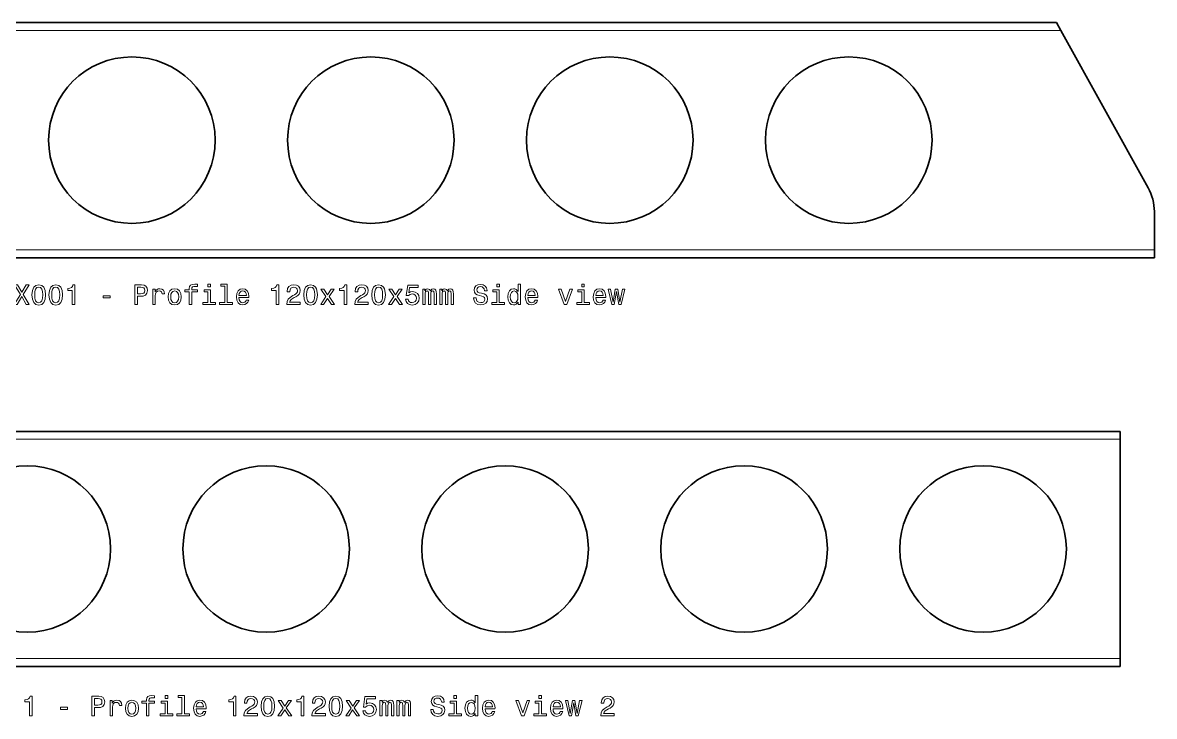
# Model space of a CAD drawing. Extents: x -420 to 4490, y -596 to 252.
# Drawn here: x 114 to 692, y -584 to -230 of the extents above; entities that cross this region are included whole.
import ezdxf

# ---------------------------------------------------------------- set-up
doc = ezdxf.new("R2010")
doc.units = 0

msp = doc.modelspace()

# ---------------------------------------------------------------- linework, layer by layer
at = {"color": 7, "lineweight": 35}
for p, q in [((-388.057312, -230.132721), (641.942688, -230.132721)), ((688.796631, -314.469788), (644.164917, -234.132721)), ((-388.057312, -350.132721), (691.942688, -350.132721)), ((674.509155, -438.833221), (-355.490814, -438.833221)), ((674.509155, -442.833221), (674.509155, -554.833252)), ((674.509155, -558.833252), (-405.490814, -558.833252))]:
    msp.add_line(p, q, dxfattribs=at)
at = {"color": 7, "lineweight": 35, "ltscale": 0.114396}
msp.add_line((641.942688, -230.132721), (644.164917, -234.132721), dxfattribs=at)
at = {"color": 7, "lineweight": 13}
for p, q in [((-388.057312, -234.132721), (644.164917, -234.132721)), ((-388.057312, -346.132721), (691.942688, -346.132721)), ((674.509155, -442.833221), (-357.713043, -442.833221)), ((674.509155, -554.833252), (-405.490814, -554.833252))]:
    msp.add_line(p, q, dxfattribs=at)
at = {"color": 7, "lineweight": 35, "ltscale": 0.488046}
msp.add_line((691.942688, -346.132721), (691.942688, -326.61087), dxfattribs=at)
at = {"color": 7, "lineweight": 35, "ltscale": 0.1}
for p, q in [((691.942688, -350.132721), (691.942688, -346.132721)), ((674.509155, -438.833221), (674.509155, -442.833221)), ((674.509155, -554.833252), (674.509155, -558.833252))]:
    msp.add_line(p, q, dxfattribs=at)
at = {"color": 7, "lineweight": 13}
for points in [[(118.945557, -369.124054), (119.161697, -371.386322), (119.838928, -373.000153), (120.919632, -373.97998), (122.418182, -374.296967), (123.902328, -373.97998), (124.983032, -373.000153), (125.645844, -371.386322), (125.876404, -369.124054), (125.645844, -366.876221), (125.37207, -365.982849), (124.983032, -365.247986), (123.902328, -364.268158), (122.418182, -363.936737), (120.919632, -364.268158), (119.838928, -365.26239), (119.161697, -366.876221)], [(127.619904, -369.124054), (127.836044, -371.386322), (128.513275, -373.000153), (129.593979, -373.97998), (131.092529, -374.296967), (132.576675, -373.97998), (133.657379, -373.000153), (134.32019, -371.386322), (134.550751, -369.124054), (134.32019, -366.876221), (134.046417, -365.982849), (133.657379, -365.247986), (132.576675, -364.268158), (131.092529, -363.936737), (129.593979, -364.268158), (128.513275, -365.26239), (127.836044, -366.876221)], [(139.507507, -374.008789), (140.818756, -374.008789), (140.818756, -363.936737), (139.838928, -363.936737), (139.579559, -364.815704), (139.060822, -365.406494), (138.268326, -365.752319), (137.173218, -365.867584), (137.173218, -366.890625), (139.507507, -366.890625)], [(199.262527, -367.611084), (199.262527, -374.008789), (200.530533, -374.008789), (200.530533, -367.611084), (203.412384, -367.611084), (203.412384, -366.530396), (200.530533, -366.530396), (200.530533, -366.054901), (200.631393, -365.478516), (200.962814, -365.089478), (201.524765, -364.858948), (202.33168, -364.772491), (203.412384, -364.830109), (203.412384, -363.735016), (202.043503, -363.662964), (200.804306, -363.792664), (199.939758, -364.181702), (199.421021, -364.858948), (199.262527, -365.824341), (199.262527, -366.530396), (196.942642, -366.530396), (196.942642, -367.611084)], [(210.098251, -363.662964), (208.758194, -363.662964), (208.758194, -365.103882), (210.098251, -365.103882)], [(217.374908, -364.729248), (217.374908, -372.942505), (214.76683, -372.942505), (214.76683, -374.008789), (221.236588, -374.008789), (221.236588, -372.942505), (218.642929, -372.942505), (218.642929, -363.662964), (215.386429, -363.662964), (215.386429, -364.729248)], [(243.599686, -374.008789), (244.910904, -374.008789), (244.910904, -363.936737), (243.931076, -363.936737), (243.671707, -364.815704), (243.153, -365.406494), (242.360489, -365.752319), (241.265396, -365.867584), (241.265396, -366.890625), (243.599686, -366.890625)], [(249.017532, -374.008789), (255.890732, -374.008789), (255.890732, -372.769592), (250.45845, -372.769592), (250.761063, -372.092377), (251.2798, -371.530396), (252.879196, -370.507355), (253.729355, -370.075073), (254.680374, -369.455475), (255.35759, -368.735016), (255.746658, -367.884857), (255.890732, -366.919464), (255.645767, -365.709076), (254.968552, -364.758057), (253.931076, -364.152893), (252.591019, -363.936737), (251.207748, -364.181702), (250.155869, -364.858948), (249.478622, -365.939636), (249.248093, -367.36615), (249.248093, -367.567871), (250.559311, -367.567871), (250.559311, -367.452606), (250.689011, -366.472778), (251.078049, -365.752319), (251.697647, -365.291199), (252.518967, -365.132721), (253.354721, -365.276794), (253.974319, -365.637024), (254.377762, -366.199005), (254.521866, -366.905029), (254.421005, -367.567871), (254.147232, -368.129822), (253.686111, -368.619751), (253.052109, -369.052002), (252.201981, -369.513123), (250.789871, -370.406494), (249.795639, -371.357483), (249.204849, -372.510223), (249.017532, -373.965576)], [(257.735107, -369.124054), (257.951233, -371.386322), (258.628479, -373.000153), (259.709167, -373.97998), (261.207764, -374.296967), (262.691895, -373.97998), (263.772583, -373.000153), (264.435425, -371.386322), (264.665955, -369.124054), (264.435425, -366.876221), (264.161621, -365.982849), (263.772583, -365.247986), (262.691895, -364.268158), (261.207764, -363.936737), (259.709167, -364.268158), (258.628479, -365.26239), (257.951233, -366.876221)], [(278.297058, -374.008789), (279.608276, -374.008789), (279.608276, -363.936737), (278.628479, -363.936737), (278.36908, -364.815704), (277.850403, -365.406494), (277.057861, -365.752319), (275.962769, -365.867584), (275.962769, -366.890625), (278.297058, -366.890625)], [(283.714905, -374.008789), (290.588135, -374.008789), (290.588135, -372.769592), (285.155823, -372.769592), (285.458435, -372.092377), (285.977173, -371.530396), (287.576599, -370.507355), (288.426758, -370.075073), (289.377747, -369.455475), (290.054993, -368.735016), (290.444031, -367.884857), (290.588135, -366.919464), (290.34314, -365.709076), (289.665955, -364.758057), (288.628479, -364.152893), (287.288391, -363.936737), (285.905151, -364.181702), (284.853271, -364.858948), (284.176025, -365.939636), (283.945496, -367.36615), (283.945496, -367.567871), (285.256714, -367.567871), (285.256714, -367.452606), (285.386414, -366.472778), (285.775452, -365.752319), (286.39502, -365.291199), (287.21637, -365.132721), (288.052124, -365.276794), (288.671692, -365.637024), (289.075134, -366.199005), (289.219238, -366.905029), (289.118408, -367.567871), (288.844604, -368.129822), (288.383484, -368.619751), (287.749512, -369.052002), (286.899353, -369.513123), (285.487244, -370.406494), (284.493042, -371.357483), (283.902222, -372.510223), (283.714905, -373.965576)], [(292.432495, -369.124054), (292.648621, -371.386322), (293.325867, -373.000153), (294.406555, -373.97998), (295.905151, -374.296967), (297.389282, -373.97998), (298.469971, -373.000153), (299.132813, -371.386322), (299.363342, -369.124054), (299.132813, -366.876221), (298.859009, -365.982849), (298.469971, -365.247986), (297.389282, -364.268158), (295.905151, -363.936737), (294.406555, -364.268158), (293.325867, -365.26239), (292.648621, -366.876221)], [(345.674561, -370.709076), (344.363281, -370.709076), (344.651489, -372.23645), (345.371948, -373.360382), (346.481445, -374.037598), (347.980042, -374.282562), (349.464172, -374.052002), (350.573669, -373.417999), (351.279724, -372.423767), (351.539124, -371.112549), (351.322937, -369.930969), (350.717773, -369.167297), (349.737976, -368.662964), (348.426697, -368.28833), (347.302795, -368.014557), (346.567932, -367.69754), (346.150024, -367.23645), (346.020386, -366.515991), (346.150024, -365.867584), (346.524719, -365.377655), (347.101074, -365.046265), (347.893555, -364.930969), (348.7005, -365.075073), (349.334473, -365.464111), (349.75238, -366.112549), (349.954102, -366.991486), (351.26532, -366.991486), (351.26532, -366.962677), (351.03479, -365.608215), (350.357544, -364.599579), (349.29126, -363.965576), (347.850342, -363.74942), (346.553528, -363.965576), (345.544861, -364.57074), (344.896423, -365.507355), (344.665894, -366.717712), (344.85321, -367.798401), (345.400757, -368.533295), (346.26532, -369.023193), (347.446899, -369.397827), (348.614014, -369.729248), (349.492981, -370.046265), (350.026123, -370.507355), (350.21344, -371.256622), (350.040527, -372.020325), (349.593872, -372.59668), (348.916626, -372.956909), (348.037659, -373.072205), (347.057861, -372.913696), (346.308533, -372.452606), (345.833069, -371.703308)], [(357.562134, -363.662964), (356.222107, -363.662964), (356.222107, -365.103882), (357.562134, -365.103882)], [(367.072205, -372.812836), (367.072205, -374.008789), (368.340271, -374.008789), (368.340271, -363.662964), (367.08667, -363.662964), (367.08667, -367.452606), (366.121216, -366.357483), (365.530457, -366.098114), (364.85321, -365.997253), (363.628418, -366.285461), (362.677429, -367.092377), (362.0578, -368.389191), (361.841675, -370.132721), (362.0578, -371.876221), (362.677429, -373.187469), (363.628418, -374.008789), (364.85321, -374.282562), (365.530457, -374.181702), (366.13562, -373.922333)], [(400.933899, -363.662964), (399.593811, -363.662964), (399.593811, -365.103882), (400.933899, -365.103882)], [(109.9254, -374.008789), (111.43837, -374.008789), (113.729431, -369.959808), (116.063721, -374.008789), (117.591095, -374.008789), (114.464294, -368.864685), (117.432602, -363.994385), (115.977264, -363.994385), (113.772659, -367.69754), (111.611267, -363.994385), (110.098297, -363.994385), (113.0522, -368.87912)], [(120.328842, -369.124054), (120.444122, -367.380554), (120.804352, -366.126953), (121.452774, -365.39209), (122.418182, -365.132721), (123.369186, -365.39209), (124.017609, -366.126953), (124.377838, -367.380554), (124.493118, -369.124054), (124.377838, -370.881989), (124.017609, -372.13559), (123.369186, -372.870453), (122.418182, -373.115417), (121.452774, -372.870453), (120.804352, -372.13559), (120.444122, -370.881989)], [(129.003189, -369.124054), (129.118469, -367.380554), (129.478699, -366.126953), (130.127121, -365.39209), (131.092529, -365.132721), (132.043533, -365.39209), (132.691956, -366.126953), (133.052185, -367.380554), (133.167465, -369.124054), (133.052185, -370.881989), (132.691956, -372.13559), (132.043533, -372.870453), (131.092529, -373.115417), (130.127121, -372.870453), (129.478699, -372.13559), (129.118469, -370.881989)], [(155.372055, -370.709076), (158.859085, -370.709076), (158.859085, -369.57074), (155.372055, -369.57074)], [(171.42392, -374.008789), (172.749573, -374.008789), (172.749573, -369.786896), (174.219315, -369.786896), (175.703461, -369.714844), (176.88501, -369.21051), (177.648697, -368.230682), (177.908066, -366.890625), (177.706345, -365.651428), (177.129974, -364.743652), (176.17897, -364.196106), (174.882141, -364.008789), (171.42392, -364.008789)], [(174.521896, -365.233582), (175.386459, -365.320038), (176.020462, -365.593811), (176.395096, -366.098114), (176.52478, -366.890625), (176.380692, -367.726379), (175.991638, -368.230682), (175.328827, -368.490051), (174.421036, -368.562103), (172.749573, -368.562103), (172.749573, -365.233582)], [(180.631409, -374.008789), (181.899414, -374.008789), (181.899414, -369.585144), (182.029099, -368.51889), (182.418152, -367.755188), (183.052155, -367.294098), (183.902298, -367.13559), (184.536301, -367.23645), (185.01181, -367.524628), (185.300003, -368.014557), (185.400864, -368.677368), (186.683289, -368.677368), (186.510376, -367.510223), (186.034866, -366.6745), (185.242355, -366.170166), (184.161667, -365.997253), (183.426804, -366.112549), (182.792786, -366.400726), (182.230835, -366.890625), (181.784149, -367.553467), (181.784149, -366.271027), (180.631409, -366.271027)], [(188.455612, -370.147125), (188.686157, -371.905029), (189.348984, -373.201874), (190.400864, -374.008789), (191.812958, -374.282562), (193.210648, -374.008789), (194.262527, -373.216278), (194.925354, -371.919464), (195.170303, -370.147125), (194.925354, -368.389191), (194.262527, -367.077942), (193.210648, -366.285461), (191.812958, -365.997253), (190.400864, -366.285461), (189.348984, -367.092377), (188.686157, -368.389191)], [(189.752441, -370.132721), (189.882126, -368.835876), (190.285583, -367.899292), (190.93399, -367.322906), (191.812958, -367.121185), (192.677521, -367.322906), (193.325928, -367.884857), (193.729385, -368.835876), (193.873474, -370.132721), (193.729385, -371.443939), (193.325928, -372.394958), (192.677521, -372.971313), (191.812958, -373.15863), (190.93399, -372.971313), (190.285583, -372.394958), (189.882126, -371.443939)], [(210.055023, -372.942505), (210.055023, -366.530396), (206.798538, -366.530396), (206.798538, -367.611084), (208.787018, -367.611084), (208.787018, -372.942505), (206.193359, -372.942505), (206.193359, -374.008789), (212.677505, -374.008789), (212.677505, -372.942505)], [(224.637161, -370.507355), (229.709183, -370.507355), (229.723618, -369.916565), (229.493057, -368.259521), (228.859055, -367.020325), (227.850418, -366.271027), (226.510361, -365.997253), (225.199112, -366.285461), (224.190475, -367.092377), (223.542038, -368.403595), (223.311508, -370.132721), (223.527634, -371.905029), (224.176041, -373.201874), (225.170303, -374.008789), (226.467117, -374.282562), (227.591049, -374.095245), (228.513229, -373.605316), (229.190475, -372.82724), (229.579514, -371.789764), (228.325912, -371.789764), (228.066544, -372.36615), (227.69191, -372.798401), (226.625626, -373.144226), (225.804306, -372.985748), (225.184708, -372.481415), (224.781235, -371.660095), (224.637161, -370.550568)], [(224.637161, -369.441071), (224.795639, -368.446838), (225.184708, -367.711945), (225.775467, -367.265259), (226.553574, -367.106781), (227.317276, -367.265259), (227.908035, -367.711945), (228.268265, -368.446838), (228.397964, -369.441071)], [(259.118408, -369.124054), (259.233643, -367.380554), (259.593933, -366.126953), (260.24231, -365.39209), (261.207764, -365.132721), (262.158752, -365.39209), (262.807129, -366.126953), (263.167419, -367.380554), (263.282654, -369.124054), (263.167419, -370.881989), (262.807129, -372.13559), (262.158752, -372.870453), (261.207764, -373.115417), (260.24231, -372.870453), (259.593933, -372.13559), (259.233643, -370.881989)], [(267.821533, -374.008789), (269.810059, -370.997253), (271.85614, -374.008789), (273.383545, -374.008789), (270.616943, -370.017426), (273.225037, -366.271027), (271.75531, -366.271027), (269.867676, -369.080841), (267.980042, -366.271027), (266.481506, -366.271027), (269.046326, -370.03183), (266.337402, -374.008789)], [(293.815796, -369.124054), (293.93103, -367.380554), (294.291321, -366.126953), (294.939697, -365.39209), (295.905151, -365.132721), (296.85614, -365.39209), (297.504517, -366.126953), (297.864807, -367.380554), (297.980042, -369.124054), (297.864807, -370.881989), (297.504517, -372.13559), (296.85614, -372.870453), (295.905151, -373.115417), (294.939697, -372.870453), (294.291321, -372.13559), (293.93103, -370.881989)], [(302.518921, -374.008789), (304.507446, -370.997253), (306.553528, -374.008789), (308.080933, -374.008789), (305.314331, -370.017426), (307.922424, -366.271027), (306.452698, -366.271027), (304.565063, -369.080841), (302.677429, -366.271027), (301.178894, -366.271027), (303.743713, -370.03183), (301.03479, -374.008789)], [(309.680359, -371.400726), (309.997314, -372.582275), (310.703369, -373.504456), (311.740845, -374.080841), (313.066467, -374.296967), (314.521851, -374.037598), (315.660156, -373.331543), (316.380615, -372.207642), (316.654419, -370.766724), (316.409424, -369.426666), (315.717773, -368.374786), (314.637085, -367.69754), (313.23938, -367.452606), (312.158691, -367.625519), (311.322998, -368.101013), (311.72644, -365.406494), (316.106873, -365.406494), (316.106873, -364.224915), (310.761047, -364.224915), (309.968506, -369.527527), (311.121277, -369.527527), (311.95697, -368.850281), (313.023254, -368.605316), (313.945435, -368.763824), (314.651489, -369.224915), (315.098206, -369.930969), (315.256714, -370.838745), (315.098206, -371.746552), (314.637085, -372.452606), (313.93103, -372.899292), (313.023254, -373.05777), (312.259583, -372.956909), (311.668823, -372.625519), (311.236511, -372.106781), (311.020386, -371.400726)], [(318.441162, -374.008789), (319.608276, -374.008789), (319.608276, -368.835876), (319.680298, -368.05777), (319.896484, -367.495819), (320.227905, -367.164398), (320.660156, -367.034729), (321.005981, -367.149994), (321.236511, -367.438171), (321.351807, -367.928101), (321.39502, -368.576508), (321.39502, -374.008789), (322.490112, -374.008789), (322.490112, -368.835876), (322.562195, -368.072205), (322.77832, -367.510223), (323.124146, -367.164398), (323.556396, -367.034729), (323.902222, -367.149994), (324.132751, -367.438171), (324.276855, -368.576508), (324.276855, -374.008789), (325.444031, -374.008789), (325.444031, -368.662964), (325.371948, -367.553467), (325.141418, -366.703308), (324.680298, -366.18457), (323.93103, -365.997253), (323.052063, -366.285461), (322.374878, -367.121185), (321.841736, -366.299866), (320.948364, -365.997253), (320.127014, -366.285461), (319.565063, -367.092377), (319.565063, -366.271027), (318.441162, -366.271027)], [(327.115479, -374.008789), (328.282654, -374.008789), (328.282654, -368.835876), (328.354675, -368.05777), (328.570801, -367.495819), (328.902222, -367.164398), (329.334473, -367.034729), (329.680298, -367.149994), (329.910889, -367.438171), (330.026123, -367.928101), (330.069397, -368.576508), (330.069397, -374.008789), (331.16449, -374.008789), (331.16449, -368.835876), (331.236511, -368.072205), (331.452637, -367.510223), (331.798462, -367.164398), (332.230774, -367.034729), (332.576599, -367.149994), (332.807129, -367.438171), (332.951233, -368.576508), (332.951233, -374.008789), (334.118347, -374.008789), (334.118347, -368.662964), (334.046326, -367.553467), (333.815796, -366.703308), (333.354675, -366.18457), (332.605408, -365.997253), (331.72644, -366.285461), (331.049194, -367.121185), (330.516052, -366.299866), (329.622681, -365.997253), (328.801331, -366.285461), (328.23938, -367.092377), (328.23938, -366.271027), (327.115479, -366.271027)], [(357.518921, -372.942505), (357.518921, -366.530396), (354.262451, -366.530396), (354.262451, -367.611084), (356.250916, -367.611084), (356.250916, -372.942505), (353.657227, -372.942505), (353.657227, -374.008789), (360.141418, -374.008789), (360.141418, -372.942505)], [(365.069336, -367.13559), (365.90509, -367.337311), (366.539063, -367.899292), (366.913757, -368.835876), (367.0578, -370.132721), (366.913757, -371.443939), (366.539063, -372.380554), (365.90509, -372.956909), (365.069336, -373.144226), (364.276855, -372.956909), (363.671631, -372.380554), (363.268188, -371.429535), (363.138489, -370.132721), (363.268188, -368.850281), (363.671631, -367.913696), (364.276855, -367.337311)], [(372.101074, -370.507355), (377.173096, -370.507355), (377.1875, -369.916565), (376.95697, -368.259521), (376.322937, -367.020325), (375.314331, -366.271027), (373.974243, -365.997253), (372.663025, -366.285461), (371.654358, -367.092377), (371.00592, -368.403595), (370.775391, -370.132721), (370.991516, -371.905029), (371.639954, -373.201874), (372.634216, -374.008789), (373.93103, -374.282562), (375.054932, -374.095245), (375.977112, -373.605316), (376.654358, -372.82724), (377.043396, -371.789764), (375.789795, -371.789764), (375.530457, -372.36615), (375.155823, -372.798401), (374.089539, -373.144226), (373.268188, -372.985748), (372.648621, -372.481415), (372.245117, -371.660095), (372.101074, -370.550568)], [(372.101074, -369.441071), (372.259521, -368.446838), (372.648621, -367.711945), (373.23938, -367.265259), (374.017456, -367.106781), (374.781189, -367.265259), (375.371948, -367.711945), (375.732178, -368.446838), (375.861877, -369.441071)], [(390.660095, -374.008789), (392.000183, -374.008789), (394.824402, -366.271027), (393.513123, -366.271027), (391.337341, -372.510223), (389.118347, -366.271027), (387.792664, -366.271027)], [(400.890686, -372.942505), (400.890686, -366.530396), (397.634155, -366.530396), (397.634155, -367.611084), (399.62262, -367.611084), (399.62262, -372.942505), (397.028992, -372.942505), (397.028992, -374.008789), (403.513123, -374.008789), (403.513123, -372.942505)], [(406.798462, -370.507355), (411.870483, -370.507355), (411.884888, -369.916565), (411.654358, -368.259521), (411.020325, -367.020325), (410.011719, -366.271027), (408.671631, -365.997253), (407.360413, -366.285461), (406.351746, -367.092377), (405.703308, -368.403595), (405.472778, -370.132721), (405.688904, -371.905029), (406.337341, -373.201874), (407.331604, -374.008789), (408.628418, -374.282562), (409.752319, -374.095245), (410.6745, -373.605316), (411.351746, -372.82724), (411.740784, -371.789764), (410.487183, -371.789764), (410.227844, -372.36615), (409.85321, -372.798401), (408.786926, -373.144226), (407.965576, -372.985748), (407.346008, -372.481415), (406.942505, -371.660095), (406.798462, -370.550568)], [(406.798462, -369.441071), (406.956909, -368.446838), (407.346008, -367.711945), (407.936768, -367.265259), (408.714844, -367.106781), (409.478577, -367.265259), (410.069336, -367.711945), (410.429565, -368.446838), (410.559265, -369.441071)], [(416.193237, -374.008789), (417.346008, -367.438171), (418.498718, -374.008789), (419.709106, -374.008789), (421.611084, -366.271027), (420.386353, -366.271027), (419.103882, -372.841644), (417.965576, -366.271027), (416.711975, -366.271027), (415.573669, -372.841644), (414.291199, -366.271027), (413.080872, -366.271027), (414.982849, -374.008789)], [(117.662186, -584.031372), (118.973434, -584.031372), (118.973434, -573.959351), (117.993607, -573.959351), (117.734238, -574.838318), (117.2155, -575.429077), (116.423004, -575.774902), (115.327896, -575.890137), (115.327896, -576.913208), (117.662186, -576.913208)], [(149.578598, -584.031372), (150.904251, -584.031372), (150.904251, -579.809448), (152.373993, -579.809448), (153.858139, -579.737427), (155.039688, -579.233093), (155.803375, -578.253296), (156.062744, -576.913208), (155.861023, -575.674011), (155.284653, -574.766235), (154.333649, -574.218689), (153.036819, -574.031372), (149.578598, -574.031372)], [(152.676575, -575.256165), (153.541138, -575.34259), (154.17514, -575.616394), (154.549774, -576.120728), (154.679459, -576.913208), (154.53537, -577.748962), (154.146317, -578.253296), (153.483505, -578.512634), (152.575714, -578.584717), (150.904251, -578.584717), (150.904251, -575.256165)], [(158.786087, -584.031372), (160.054092, -584.031372), (160.054092, -579.607727), (160.183777, -578.541443), (160.57283, -577.777771), (161.206833, -577.31665), (162.056976, -577.158203), (162.690979, -577.259033), (163.166489, -577.547241), (163.454681, -578.037109), (163.555542, -578.699951), (164.837967, -578.699951), (164.665054, -577.532837), (164.189545, -576.697083), (163.397034, -576.192749), (162.316345, -576.019836), (161.581482, -576.135132), (160.947464, -576.423279), (160.385513, -576.913208), (159.938828, -577.57605), (159.938828, -576.29364), (158.786087, -576.29364)], [(166.610291, -580.169678), (166.840836, -581.927612), (167.503662, -583.224426), (168.555542, -584.031372), (169.967636, -584.305176), (171.365326, -584.031372), (172.417206, -583.238892), (173.080032, -581.942017), (173.324982, -580.169678), (173.080032, -578.411804), (172.417206, -577.100525), (171.365326, -576.308044), (169.967636, -576.019836), (168.555542, -576.308044), (167.503662, -577.114929), (166.840836, -578.411804)], [(167.90712, -580.155273), (168.036804, -578.858459), (168.440262, -577.921875), (169.088669, -577.34552), (169.967636, -577.143738), (170.832199, -577.34552), (171.480606, -577.907471), (171.884064, -578.858459), (172.028152, -580.155273), (171.884064, -581.466553), (171.480606, -582.417542), (170.832199, -582.993896), (169.967636, -583.181213), (169.088669, -582.993896), (168.440262, -582.417542), (168.036804, -581.466553)], [(177.417206, -577.633667), (177.417206, -584.031372), (178.685211, -584.031372), (178.685211, -577.633667), (181.567062, -577.633667), (181.567062, -576.552979), (178.685211, -576.552979), (178.685211, -576.077454), (178.786072, -575.501099), (179.117493, -575.112061), (179.679443, -574.881531), (180.486359, -574.795044), (181.567062, -574.852722), (181.567062, -573.757568), (180.198181, -573.685547), (178.958984, -573.815247), (178.094437, -574.204285), (177.575699, -574.881531), (177.417206, -575.846924), (177.417206, -576.552979), (175.097321, -576.552979), (175.097321, -577.633667)], [(188.209702, -582.965088), (188.209702, -576.552979), (184.953217, -576.552979), (184.953217, -577.633667), (186.941696, -577.633667), (186.941696, -582.965088), (184.348038, -582.965088), (184.348038, -584.031372), (190.832184, -584.031372), (190.832184, -582.965088)], [(188.25293, -573.685547), (186.912872, -573.685547), (186.912872, -575.126465), (188.25293, -575.126465)], [(195.529587, -574.751831), (195.529587, -582.965088), (192.921509, -582.965088), (192.921509, -584.031372), (199.391266, -584.031372), (199.391266, -582.965088), (196.797607, -582.965088), (196.797607, -573.685547), (193.541107, -573.685547), (193.541107, -574.751831)], [(202.79184, -580.529907), (207.863861, -580.529907), (207.878296, -579.939148), (207.647736, -578.282104), (207.013733, -577.042908), (206.005096, -576.29364), (204.665039, -576.019836), (203.35379, -576.308044), (202.345154, -577.114929), (201.696716, -578.426208), (201.466187, -580.155273), (201.682312, -581.927612), (202.330719, -583.224426), (203.324982, -584.031372), (204.621796, -584.305176), (205.745728, -584.117798), (206.667908, -583.62793), (207.345154, -582.849792), (207.734192, -581.812378), (206.480591, -581.812378), (206.221222, -582.388733), (205.846588, -582.820984), (204.780304, -583.166809), (203.958984, -583.008301), (203.339386, -582.503967), (202.935913, -581.682678), (202.79184, -580.573181)], [(202.79184, -579.463623), (202.950317, -578.469421), (203.339386, -577.734558), (203.930145, -577.287842), (204.708252, -577.129333), (205.471954, -577.287842), (206.062714, -577.734558), (206.422943, -578.469421), (206.552643, -579.463623)], [(221.754364, -584.031372), (223.065582, -584.031372), (223.065582, -573.959351), (222.085754, -573.959351), (221.826385, -574.838318), (221.307678, -575.429077), (220.515167, -575.774902), (219.420074, -575.890137), (219.420074, -576.913208), (221.754364, -576.913208)], [(227.172211, -584.031372), (234.04541, -584.031372), (234.04541, -582.792175), (228.613129, -582.792175), (228.915741, -582.114929), (229.434479, -581.552979), (231.033875, -580.529907), (231.884033, -580.097656), (232.835052, -579.478027), (233.512268, -578.757568), (233.901337, -577.907471), (234.04541, -576.942017), (233.800446, -575.731689), (233.12323, -574.78064), (232.085754, -574.175476), (230.745697, -573.959351), (229.362427, -574.204285), (228.310547, -574.881531), (227.633301, -575.962219), (227.402771, -577.388733), (227.402771, -577.590454), (228.713989, -577.590454), (228.713989, -577.475159), (228.843689, -576.495361), (229.232727, -575.774902), (229.852325, -575.313782), (230.673645, -575.155273), (231.509399, -575.299377), (232.128998, -575.659607), (232.53244, -576.221558), (232.676544, -576.927612), (232.575684, -577.590454), (232.30191, -578.152405), (231.84079, -578.642334), (231.206787, -579.074585), (230.356659, -579.535706), (228.94455, -580.429077), (227.950317, -581.380066), (227.359528, -582.532837), (227.172211, -583.988159)], [(235.889801, -579.146667), (236.105927, -581.408875), (236.783173, -583.022705), (237.863861, -584.002563), (239.362427, -584.31958), (240.846558, -584.002563), (241.927246, -583.022705), (242.590088, -581.408875), (242.820618, -579.146667), (242.590088, -576.898804), (242.316315, -576.005432), (241.927246, -575.270569), (240.846558, -574.29071), (239.362427, -573.959351), (237.863861, -574.29071), (236.783173, -575.284973), (236.105927, -576.898804)], [(237.273071, -579.146667), (237.388336, -577.403137), (237.748596, -576.149536), (238.397003, -575.414673), (239.362427, -575.155273), (240.313416, -575.414673), (240.961823, -576.149536), (241.322083, -577.403137), (241.437347, -579.146667), (241.322083, -580.904541), (240.961823, -582.158203), (240.313416, -582.893066), (239.362427, -583.138), (238.397003, -582.893066), (237.748596, -582.158203), (237.388336, -580.904541)], [(245.976227, -584.031372), (247.964722, -581.019836), (250.010834, -584.031372), (251.538208, -584.031372), (248.771637, -580.040039), (251.3797, -576.29364), (249.909973, -576.29364), (248.022339, -579.103394), (246.134735, -576.29364), (244.636169, -576.29364), (247.201019, -580.054443), (244.492096, -584.031372)], [(256.451752, -584.031372), (257.76297, -584.031372), (257.76297, -573.959351), (256.783142, -573.959351), (256.523773, -574.838318), (256.005066, -575.429077), (255.212555, -575.774902), (254.117462, -575.890137), (254.117462, -576.913208), (256.451752, -576.913208)], [(261.869598, -584.031372), (268.742798, -584.031372), (268.742798, -582.792175), (263.310516, -582.792175), (263.613129, -582.114929), (264.131866, -581.552979), (265.731262, -580.529907), (266.581421, -580.097656), (267.53244, -579.478027), (268.209656, -578.757568), (268.598724, -577.907471), (268.742798, -576.942017), (268.497833, -575.731689), (267.820618, -574.78064), (266.783142, -574.175476), (265.443085, -573.959351), (264.059814, -574.204285), (263.007935, -574.881531), (262.330688, -575.962219), (262.100159, -577.388733), (262.100159, -577.590454), (263.411377, -577.590454), (263.411377, -577.475159), (263.541077, -576.495361), (263.930115, -575.774902), (264.549713, -575.313782), (265.371033, -575.155273), (266.206787, -575.299377), (266.826385, -575.659607), (267.229828, -576.221558), (267.373932, -576.927612), (267.273071, -577.590454), (266.999298, -578.152405), (266.538177, -578.642334), (265.904175, -579.074585), (265.054047, -579.535706), (263.641937, -580.429077), (262.647705, -581.380066), (262.056915, -582.532837), (261.869598, -583.988159)], [(270.587189, -579.146667), (270.803314, -581.408875), (271.48056, -583.022705), (272.561249, -584.002563), (274.059814, -584.31958), (275.543945, -584.002563), (276.624634, -583.022705), (277.287476, -581.408875), (277.518005, -579.146667), (277.287476, -576.898804), (277.013702, -576.005432), (276.624634, -575.270569), (275.543945, -574.29071), (274.059814, -573.959351), (272.561249, -574.29071), (271.48056, -575.284973), (270.803314, -576.898804)], [(271.970459, -579.146667), (272.085724, -577.403137), (272.445984, -576.149536), (273.094391, -575.414673), (274.059814, -575.155273), (275.010803, -575.414673), (275.65921, -576.149536), (276.01947, -577.403137), (276.134735, -579.146667), (276.01947, -580.904541), (275.65921, -582.158203), (275.010803, -582.893066), (274.059814, -583.138), (273.094391, -582.893066), (272.445984, -582.158203), (272.085724, -580.904541)], [(280.673615, -584.031372), (282.662109, -581.019836), (284.708221, -584.031372), (286.235596, -584.031372), (283.469025, -580.040039), (286.077087, -576.29364), (284.607361, -576.29364), (282.719727, -579.103394), (280.832123, -576.29364), (279.333557, -576.29364), (281.898407, -580.054443), (279.189484, -584.031372)], [(287.835022, -581.423279), (288.152008, -582.604858), (288.858063, -583.527039), (289.895538, -584.103394), (291.221161, -584.31958), (292.676514, -584.060181), (293.81485, -583.354126), (294.535309, -582.230225), (294.809082, -580.789307), (294.564117, -579.449219), (293.872467, -578.397339), (292.791779, -577.720154), (291.394073, -577.475159), (290.313385, -577.648071), (289.477661, -578.123596), (289.881104, -575.429077), (294.261536, -575.429077), (294.261536, -574.247498), (288.91571, -574.247498), (288.123199, -579.55011), (289.27594, -579.55011), (290.111664, -578.872864), (291.177948, -578.62793), (292.100128, -578.786438), (292.806183, -579.247498), (293.252869, -579.953552), (293.411377, -580.861328), (293.252869, -581.769104), (292.791779, -582.475159), (292.085724, -582.921875), (291.177948, -583.080383), (290.414246, -582.979492), (289.823486, -582.648071), (289.391205, -582.129333), (289.175079, -581.423279)], [(296.595825, -584.031372), (297.76297, -584.031372), (297.76297, -578.858459), (297.834991, -578.080383), (298.051147, -577.518433), (298.382568, -577.187012), (298.814819, -577.057312), (299.160645, -577.172607), (299.391205, -577.460754), (299.50647, -577.950684), (299.549713, -578.599121), (299.549713, -584.031372), (300.644806, -584.031372), (300.644806, -578.858459), (300.716858, -578.094788), (300.932983, -577.532837), (301.278809, -577.187012), (301.71109, -577.057312), (302.056915, -577.172607), (302.287445, -577.460754), (302.431549, -578.599121), (302.431549, -584.031372), (303.598694, -584.031372), (303.598694, -578.685547), (303.526642, -577.57605), (303.296112, -576.725891), (302.834991, -576.207153), (302.085724, -576.019836), (301.206757, -576.308044), (300.529541, -577.143738), (299.996399, -576.322449), (299.103027, -576.019836), (298.281677, -576.308044), (297.719727, -577.114929), (297.719727, -576.29364), (296.595825, -576.29364)], [(305.270172, -584.031372), (306.437317, -584.031372), (306.437317, -578.858459), (306.509338, -578.080383), (306.725494, -577.518433), (307.056915, -577.187012), (307.489166, -577.057312), (307.834991, -577.172607), (308.065552, -577.460754), (308.180817, -577.950684), (308.22406, -578.599121), (308.22406, -584.031372), (309.319153, -584.031372), (309.319153, -578.858459), (309.391205, -578.094788), (309.60733, -577.532837), (309.953156, -577.187012), (310.385437, -577.057312), (310.731262, -577.172607), (310.961792, -577.460754), (311.105896, -578.599121), (311.105896, -584.031372), (312.273041, -584.031372), (312.273041, -578.685547), (312.200989, -577.57605), (311.970459, -576.725891), (311.509338, -576.207153), (310.760071, -576.019836), (309.881104, -576.308044), (309.203888, -577.143738), (308.670746, -576.322449), (307.777374, -576.019836), (306.956024, -576.308044), (306.394073, -577.114929), (306.394073, -576.29364), (305.270172, -576.29364)], [(323.829224, -580.731689), (322.517975, -580.731689), (322.806183, -582.259033), (323.526642, -583.382935), (324.636139, -584.060181), (326.134705, -584.305176), (327.618866, -584.074585), (328.728363, -583.440613), (329.434418, -582.44635), (329.693787, -581.135132), (329.477631, -579.953552), (328.872467, -579.18988), (327.892639, -578.685547), (326.58139, -578.310913), (325.457458, -578.037109), (324.722595, -577.720154), (324.304718, -577.259033), (324.175049, -576.538574), (324.304718, -575.890137), (324.679382, -575.400269), (325.255737, -575.068848), (326.048248, -574.953552), (326.855164, -575.097656), (327.489166, -575.486694), (327.907043, -576.135132), (328.108765, -577.014099), (329.420013, -577.014099), (329.420013, -576.985291), (329.189453, -575.630798), (328.512238, -574.622131), (327.445953, -573.988159), (326.005005, -573.772034), (324.708191, -573.988159), (323.699554, -574.593323), (323.051117, -575.529907), (322.820587, -576.740295), (323.007904, -577.820984), (323.55545, -578.555847), (324.420013, -579.045776), (325.601563, -579.42041), (326.768707, -579.751831), (327.647675, -580.068848), (328.180817, -580.529907), (328.368134, -581.279236), (328.195221, -582.042908), (327.748535, -582.619263), (327.071289, -582.979492), (326.192352, -583.094788), (325.212524, -582.936279), (324.463226, -582.475159), (323.987732, -581.725891)], [(335.673615, -582.965088), (335.673615, -576.552979), (332.417114, -576.552979), (332.417114, -577.633667), (334.405579, -577.633667), (334.405579, -582.965088), (331.81192, -582.965088), (331.81192, -584.031372), (338.296082, -584.031372), (338.296082, -582.965088)], [(335.716827, -573.685547), (334.37677, -573.685547), (334.37677, -575.126465), (335.716827, -575.126465)], [(345.226898, -582.835388), (345.226898, -584.031372), (346.494934, -584.031372), (346.494934, -573.685547), (345.241333, -573.685547), (345.241333, -577.475159), (344.275909, -576.380066), (343.68512, -576.120728), (343.007904, -576.019836), (341.783112, -576.308044), (340.832092, -577.114929), (340.212494, -578.411804), (339.996368, -580.155273), (340.212494, -581.898804), (340.832092, -583.210022), (341.783112, -584.031372), (343.007904, -584.305176), (343.68512, -584.204285), (344.290314, -583.944946)], [(343.22403, -577.158203), (344.059753, -577.359924), (344.693756, -577.921875), (345.06842, -578.858459), (345.212494, -580.155273), (345.06842, -581.466553), (344.693756, -582.403137), (344.059753, -582.979492), (343.22403, -583.166809), (342.431519, -582.979492), (341.826324, -582.403137), (341.422882, -581.452148), (341.293182, -580.155273), (341.422882, -578.872864), (341.826324, -577.936279), (342.431519, -577.359924)], [(350.255737, -580.529907), (355.327759, -580.529907), (355.342194, -579.939148), (355.111633, -578.282104), (354.477631, -577.042908), (353.468994, -576.29364), (352.128937, -576.019836), (350.817688, -576.308044), (349.809052, -577.114929), (349.160614, -578.426208), (348.930084, -580.155273), (349.14621, -581.927612), (349.794617, -583.224426), (350.788879, -584.031372), (352.085693, -584.305176), (353.209625, -584.117798), (354.131805, -583.62793), (354.809052, -582.849792), (355.19809, -581.812378), (353.944489, -581.812378), (353.68512, -582.388733), (353.310486, -582.820984), (352.244202, -583.166809), (351.422882, -583.008301), (350.803284, -582.503967), (350.399811, -581.682678), (350.255737, -580.573181)], [(350.255737, -579.463623), (350.414215, -578.469421), (350.803284, -577.734558), (351.394043, -577.287842), (352.17215, -577.129333), (352.935852, -577.287842), (353.526611, -577.734558), (353.886841, -578.469421), (354.016541, -579.463623)], [(368.814789, -584.031372), (370.154846, -584.031372), (372.979065, -576.29364), (371.667816, -576.29364), (369.492035, -582.532837), (367.27301, -576.29364), (365.947357, -576.29364)], [(379.045349, -582.965088), (379.045349, -576.552979), (375.788849, -576.552979), (375.788849, -577.633667), (377.777313, -577.633667), (377.777313, -582.965088), (375.183655, -582.965088), (375.183655, -584.031372), (381.667816, -584.031372), (381.667816, -582.965088)], [(379.088562, -573.685547), (377.748505, -573.685547), (377.748505, -575.126465), (379.088562, -575.126465)], [(384.953125, -580.529907), (390.025146, -580.529907), (390.039581, -579.939148), (389.809021, -578.282104), (389.175018, -577.042908), (388.166382, -576.29364), (386.826324, -576.019836), (385.515076, -576.308044), (384.506439, -577.114929), (383.858002, -578.426208), (383.627472, -580.155273), (383.843597, -581.927612), (384.492004, -583.224426), (385.486267, -584.031372), (386.783081, -584.305176), (387.907013, -584.117798), (388.829193, -583.62793), (389.506439, -582.849792), (389.895477, -581.812378), (388.641876, -581.812378), (388.382507, -582.388733), (388.007874, -582.820984), (386.941589, -583.166809), (386.12027, -583.008301), (385.500671, -582.503967), (385.097198, -581.682678), (384.953125, -580.573181)], [(384.953125, -579.463623), (385.111603, -578.469421), (385.500671, -577.734558), (386.091431, -577.287842), (386.869537, -577.129333), (387.63324, -577.287842), (388.223999, -577.734558), (388.584229, -578.469421), (388.713928, -579.463623)], [(394.347931, -584.031372), (395.500671, -577.460754), (396.653381, -584.031372), (397.86377, -584.031372), (399.765778, -576.29364), (398.541016, -576.29364), (397.258575, -582.864197), (396.12027, -576.29364), (394.866638, -576.29364), (393.728333, -582.864197), (392.445892, -576.29364), (391.235535, -576.29364), (393.137543, -584.031372)], [(409.333496, -584.031372), (416.206696, -584.031372), (416.206696, -582.792175), (410.774414, -582.792175), (411.077026, -582.114929), (411.595764, -581.552979), (413.19516, -580.529907), (414.045319, -580.097656), (414.996338, -579.478027), (415.673553, -578.757568), (416.062622, -577.907471), (416.206696, -576.942017), (415.961731, -575.731689), (415.284515, -574.78064), (414.24704, -574.175476), (412.906982, -573.959351), (411.523712, -574.204285), (410.471832, -574.881531), (409.794586, -575.962219), (409.564056, -577.388733), (409.564056, -577.590454), (410.875275, -577.590454), (410.875275, -577.475159), (411.004974, -576.495361), (411.394012, -575.774902), (412.013611, -575.313782), (412.83493, -575.155273), (413.670685, -575.299377), (414.290283, -575.659607), (414.693726, -576.221558), (414.83783, -576.927612), (414.736969, -577.590454), (414.463196, -578.152405), (414.002075, -578.642334), (413.368073, -579.074585), (412.517944, -579.535706), (411.105835, -580.429077), (410.111603, -581.380066), (409.520813, -582.532837), (409.333496, -583.988159)], [(133.526733, -580.731689), (137.013763, -580.731689), (137.013763, -579.593323), (133.526733, -579.593323)]]:
    msp.add_lwpolyline(points, close=True, dxfattribs=at)
at = {"color": 7, "lineweight": 35}
for centre in [(169.942673, -290.132721), (291.942688, -290.132721), (413.942688, -290.132721), (535.942688, -290.132721), (116.509186, -498.833221), (238.509186, -498.833221), (360.509186, -498.833221), (482.509186, -498.833221), (604.509155, -498.833221)]:
    msp.add_circle(centre, 42.5, dxfattribs=at)
msp.add_arc((666.942688, -326.61087), 25, 0, 29.054604, dxfattribs=at)

doc.saveas('drawing.dxf')
